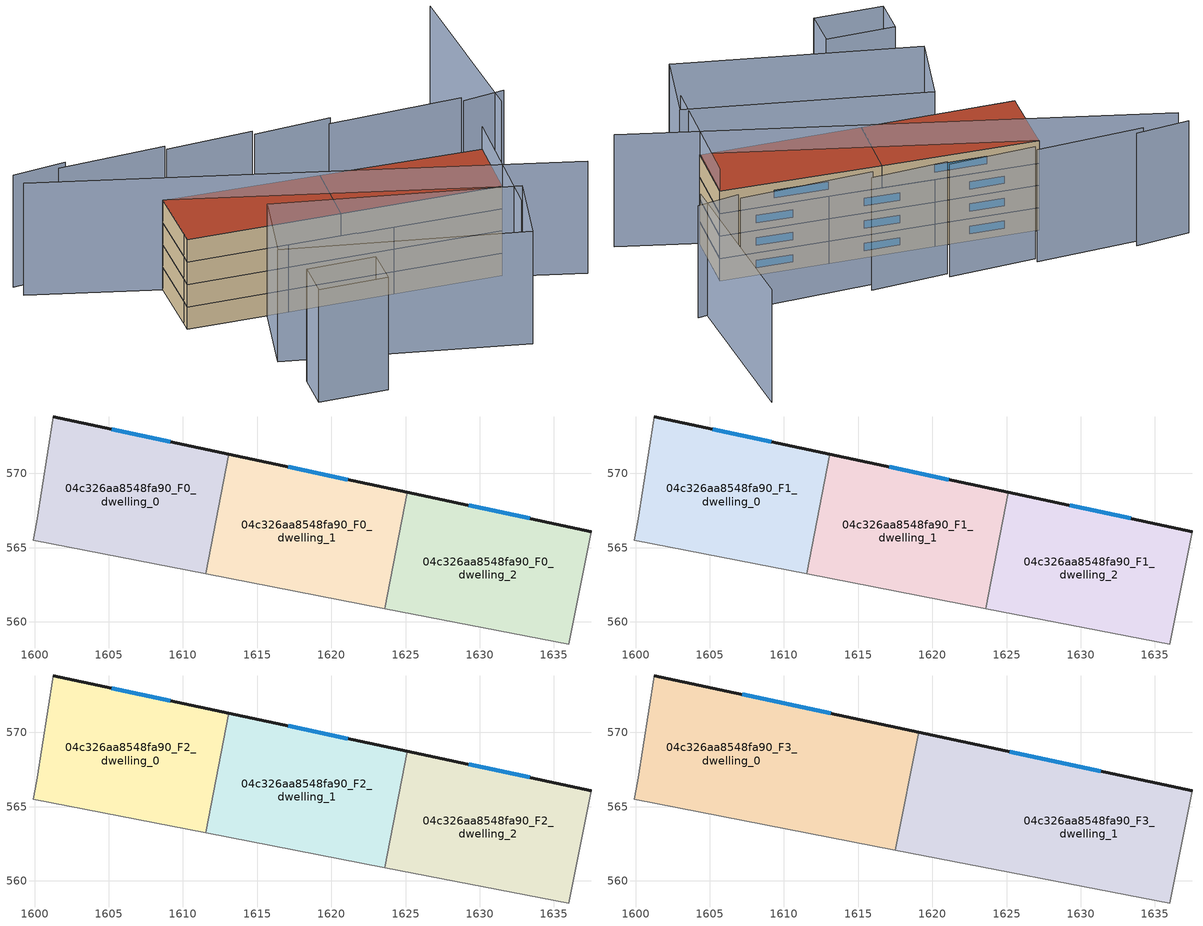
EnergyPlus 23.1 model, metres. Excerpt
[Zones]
04c326aa8548fa90_F0_dwelling_0
 floor ground (EU_floor_Construction): 1613.1,571.31 1611.52,563.24 1599.89,565.5 1600.13,566.75 1601.27,573.84 z0
 wall outside (EU_wall_Construction): 1613.1,571.31 1601.27,573.84 z0:3
 wall adiabatic (EU_wall_Construction): 1601.27,573.84 1600.13,566.75 1599.89,565.5 1611.52,563.24 z0:3
 wall to 04c326aa8548fa90_F0_dwelling_1 (EU_wall_Construction): 1611.52,563.24 1613.1,571.31 z0:3
 window (EU_Window_Construction): 1609.16,572.15 1605.21,572.99 z1:2
04c326aa8548fa90_F0_dwelling_1
 floor ground (EU_floor_Construction): 1625.12,568.74 1623.59,560.89 1611.52,563.24 1613.1,571.31 z0
 wall outside (EU_wall_Construction): 1625.12,568.74 1613.1,571.31 z0:3
 wall to 04c326aa8548fa90_F0_dwelling_2 (EU_wall_Construction): 1623.59,560.89 1625.12,568.74 z0:3
 wall adiabatic (EU_wall_Construction): 1611.52,563.24 1623.59,560.89 z0:3
 window (EU_Window_Construction): 1621.12,569.59 1617.11,570.45 z1:2
04c326aa8548fa90_F0_dwelling_2
 floor ground (EU_floor_Construction): 1637.5,566.09 1636.01,558.48 1623.59,560.89 1625.12,568.74 z0
 wall outside (EU_wall_Construction): 1637.5,566.09 1625.12,568.74 z0:3
 wall adiabatic (EU_wall_Construction): 1623.59,560.89 1636.01,558.48 1637.5,566.09 z0:3
 window (EU_Window_Construction): 1633.37,566.97 1629.25,567.85 z1:2
04c326aa8548fa90_F1_dwelling_0
 floor to 04c326aa8548fa90_F0_dwelling_0 (EU_floor_Construction): 1613.1,571.31 1611.52,563.24 1599.89,565.5 1600.13,566.75 1601.27,573.84 z3
 wall outside (EU_wall_Construction): 1613.1,571.31 1601.27,573.84 z3:6
 wall adiabatic (EU_wall_Construction): 1601.27,573.84 1600.13,566.75 1599.89,565.5 1611.52,563.24 z3:6
 wall to 04c326aa8548fa90_F1_dwelling_1 (EU_wall_Construction): 1611.52,563.24 1613.1,571.31 z3:6
 window (EU_Window_Construction): 1609.16,572.15 1605.21,572.99 z4:5
04c326aa8548fa90_F1_dwelling_1
 floor to 04c326aa8548fa90_F0_dwelling_1 (EU_floor_Construction): 1625.12,568.74 1623.59,560.89 1611.52,563.24 1613.1,571.31 z3
 wall outside (EU_wall_Construction): 1625.12,568.74 1613.1,571.31 z3:6
 wall to 04c326aa8548fa90_F1_dwelling_2 (EU_wall_Construction): 1623.59,560.89 1625.12,568.74 z3:6
 wall adiabatic (EU_wall_Construction): 1611.52,563.24 1623.59,560.89 z3:6
 window (EU_Window_Construction): 1621.12,569.59 1617.11,570.45 z4:5
04c326aa8548fa90_F1_dwelling_2
 floor to 04c326aa8548fa90_F0_dwelling_2 (EU_floor_Construction): 1637.5,566.09 1636.01,558.48 1623.59,560.89 1625.12,568.74 z3
 wall outside (EU_wall_Construction): 1637.5,566.09 1625.12,568.74 z3:6
 wall adiabatic (EU_wall_Construction): 1623.59,560.89 1636.01,558.48 1637.5,566.09 z3:6
 window (EU_Window_Construction): 1633.37,566.97 1629.25,567.85 z4:5
04c326aa8548fa90_F2_dwelling_0
 floor to 04c326aa8548fa90_F1_dwelling_0 (EU_floor_Construction): 1613.1,571.31 1611.52,563.24 1599.89,565.5 1600.13,566.75 1601.27,573.84 z6
 wall outside (EU_wall_Construction): 1613.1,571.31 1601.27,573.84 z6:9
 wall adiabatic (EU_wall_Construction): 1601.27,573.84 1600.13,566.75 1599.89,565.5 1611.52,563.24 z6:9
 wall to 04c326aa8548fa90_F2_dwelling_1 (EU_wall_Construction): 1611.52,563.24 1613.1,571.31 z6:9
 window (EU_Window_Construction): 1609.16,572.15 1605.21,572.99 z7:8
04c326aa8548fa90_F2_dwelling_1
 floor to 04c326aa8548fa90_F1_dwelling_1 (EU_floor_Construction): 1625.12,568.74 1623.59,560.89 1611.52,563.24 1613.1,571.31 z6
 wall outside (EU_wall_Construction): 1625.12,568.74 1613.1,571.31 z6:9
 wall to 04c326aa8548fa90_F2_dwelling_2 (EU_wall_Construction): 1623.59,560.89 1625.12,568.74 z6:9
 wall adiabatic (EU_wall_Construction): 1611.52,563.24 1623.59,560.89 z6:9
 window (EU_Window_Construction): 1621.12,569.59 1617.11,570.45 z7:8
04c326aa8548fa90_F2_dwelling_2
 floor to 04c326aa8548fa90_F1_dwelling_2 (EU_floor_Construction): 1637.5,566.09 1636.01,558.48 1623.59,560.89 1625.12,568.74 z6
 wall outside (EU_wall_Construction): 1637.5,566.09 1625.12,568.74 z6:9
 wall adiabatic (EU_wall_Construction): 1623.59,560.89 1636.01,558.48 1637.5,566.09 z6:9
 window (EU_Window_Construction): 1633.37,566.97 1629.25,567.85 z7:8
04c326aa8548fa90_F3_dwelling_0
 floor to 04c326aa8548fa90_F2_dwelling_0 (EU_floor_Construction): 1613.1,571.31 1611.52,563.24 1599.89,565.5 1600.13,566.75 1601.27,573.84 z9
 floor to 04c326aa8548fa90_F2_dwelling_1 (EU_floor_Construction): 1619.07,570.03 1617.51,562.07 1611.52,563.24 1613.1,571.31 z9
 wall outside (EU_wall_Construction): 1619.07,570.03 1601.27,573.84 z9:12
 wall adiabatic (EU_wall_Construction): 1601.27,573.84 1600.13,566.75 1599.89,565.5 1617.51,562.07 z9:12
 wall to 04c326aa8548fa90_F3_dwelling_1 (EU_wall_Construction): 1617.51,562.07 1619.07,570.03 z9:12
 window (EU_Window_Construction): 1613.14,571.3 1607.2,572.57 z10:11
 roof outside (EU_roof_Construction): 1617.51,562.07 1619.07,570.03 1601.27,573.84 1600.13,566.75 1599.89,565.5 z12
04c326aa8548fa90_F3_dwelling_1
 floor to 04c326aa8548fa90_F2_dwelling_2 (EU_floor_Construction): 1637.5,566.09 1636.01,558.48 1623.59,560.89 1625.12,568.74 z9
 floor to 04c326aa8548fa90_F2_dwelling_1 (EU_floor_Construction): 1625.12,568.74 1623.59,560.89 1617.51,562.07 1619.07,570.03 z9
 wall outside (EU_wall_Construction): 1637.5,566.09 1619.07,570.03 z9:12
 wall adiabatic (EU_wall_Construction): 1617.51,562.07 1636.01,558.48 1637.5,566.09 z9:12
 window (EU_Window_Construction): 1631.36,567.4 1625.21,568.72 z10:11
 roof outside (EU_roof_Construction): 1636.01,558.48 1637.5,566.09 1619.07,570.03 1617.51,562.07 z12
shading: 1587.08,580.17 1644.68,554.45 / 1634.4,551.01 1637.5,566.09 / 1641.83,569.61 1643.92,590.36 / 1643.11,571.49 1638.19,571.68 / 1638.22,572.39 1622.77,574.65 / 1614.5,577.37 1604.38,578.7 / 1604.47,579.36 1591.92,581.02 / 1593.13,581.68 1586.77,582.14 / 1623.41,575.68 1614.43,576.74 / 1613.93,544.23 1605.93,545.66 / 1605.93,545.66 1606.71,550 / 1606.71,550 1614.71,548.57 / 1614.71,548.57 1613.93,544.23 / 1632.56,544.82 1605.73,554.94 / 1605.73,554.94 1608.99,563.61 / 1608.99,563.61 1635.83,553.48 / 1635.83,553.48 1632.56,544.82 z0:15
[Building]
EU S2 Campaign: North Axis=0; Terrain=City; Solar Distribution=FullExterior
[Site:Location]
Bologna: Latitude=44.5; Longitude=11.25; Time Zone=1; Elevation=37
[SizingPeriod:WeatherFileDays]
AnnualSizingPeriod: Begin Month=1; Begin Day of Month=1; End Month=12; End Day of Month=31; Day of Week for Start Day=Monday; Use Weather File Daylight Saving Period=No; Use Weather File Rain and Snow Indicators=No
[MATERIAL]
EU_InternalMass_Material: Roughness=MediumRough; Thickness=0.1; Conductivity=1; Density=1800; Specific Heat=900; Thermal Absorptance=0.9; Solar Absorptance=0.7; Visible Absorptance=0.7
[MATERIAL:NOMASS] Roughness=MediumRough; Thermal Absorptance=0.9; Solar Absorptance=0.7; Visible Absorptance=0.7
Name | Thermal Resistance
EU_wall_NoMass | 0.937881
EU_roof_NoMass | 0.548572
EU_floor_NoMass | 0.71348
[WINDOWMATERIAL:SIMPLEGLAZINGSYSTEM]
EU_Window_SimpleGlazing: UFactor=4.25633; Solar Heat Gain Coefficient=0.85; Visible Transmittance=0.85
[CONSTRUCTION]
EU_wall_Construction: EU_wall_NoMass
EU_roof_Construction: EU_roof_NoMass
EU_floor_Construction: EU_floor_NoMass
EU_Window_Construction: EU_Window_SimpleGlazing
EU_InternalMass_Construction: EU_InternalMass_Material
[ZONE] Type=1; Multiplier=1; Ceiling Height=autocalculate; Floor Area=autocalculate; Part of Total Floor Area=Yes
Name | Volume
04c326aa8548fa90_F0_dwelling_0; 04c326aa8548fa90_F1_dwelling_0; 04c326aa8548fa90_F2_dwelling_0 | 298.931
04c326aa8548fa90_F3_dwelling_0; 04c326aa8548fa90_F3_dwelling_1 | 448.401
04c326aa8548fa90_F0_dwelling_1; 04c326aa8548fa90_F1_dwelling_1; 04c326aa8548fa90_F2_dwelling_1 | 298.923
04c326aa8548fa90_F0_dwelling_2; 04c326aa8548fa90_F1_dwelling_2; 04c326aa8548fa90_F2_dwelling_2 | 298.924
[INTERNALMASS] Construction=EU_InternalMass_Construction
Name | Zone or ZoneList | Surface Area
04c326aa8548fa90_F0_dwelling_0_EU_InternalMass | 04c326aa8548fa90_F0_dwelling_0 | 99.6437
04c326aa8548fa90_F0_dwelling_1_EU_InternalMass | 04c326aa8548fa90_F0_dwelling_1 | 99.6412
04c326aa8548fa90_F0_dwelling_2_EU_InternalMass | 04c326aa8548fa90_F0_dwelling_2 | 99.6414
04c326aa8548fa90_F1_dwelling_0_EU_InternalMass | 04c326aa8548fa90_F1_dwelling_0 | 99.6437
04c326aa8548fa90_F1_dwelling_1_EU_InternalMass | 04c326aa8548fa90_F1_dwelling_1 | 99.6412
04c326aa8548fa90_F1_dwelling_2_EU_InternalMass | 04c326aa8548fa90_F1_dwelling_2 | 99.6414
04c326aa8548fa90_F2_dwelling_0_EU_InternalMass | 04c326aa8548fa90_F2_dwelling_0 | 99.6437
04c326aa8548fa90_F2_dwelling_1_EU_InternalMass | 04c326aa8548fa90_F2_dwelling_1 | 99.6412
04c326aa8548fa90_F2_dwelling_2_EU_InternalMass | 04c326aa8548fa90_F2_dwelling_2 | 99.6414
04c326aa8548fa90_F3_dwelling_0_EU_InternalMass | 04c326aa8548fa90_F3_dwelling_0 | 149.467
04c326aa8548fa90_F3_dwelling_1_EU_InternalMass | 04c326aa8548fa90_F3_dwelling_1 | 149.467
[OTHEREQUIPMENT] Fuel Type=Electricity; Design Level Calculation Method=Watts/Area; Power per Zone Floor Area=1; Fraction Latent=0; Fraction Radiant=0; Fraction Lost=0; Carbon Dioxide Generation Rate=0; EndUse Subcategory=EU_Step8_InternalGains
Name | Zone or ZoneList or Space or SpaceList | Schedule
EU_Step8_InternalGain_04c326aa8548fa90_F0_dwelling_0_f000 | 04c326aa8548fa90_F0_dwelling_0 | EU_Step8_GainSchedule_04c326aa8548fa90_F0_dwelling_0_f000
EU_Step8_InternalGain_04c326aa8548fa90_F0_dwelling_1_f000 | 04c326aa8548fa90_F0_dwelling_1 | EU_Step8_GainSchedule_04c326aa8548fa90_F0_dwelling_1_f000
EU_Step8_InternalGain_04c326aa8548fa90_F0_dwelling_2_f000 | 04c326aa8548fa90_F0_dwelling_2 | EU_Step8_GainSchedule_04c326aa8548fa90_F0_dwelling_2_f000
EU_Step8_InternalGain_04c326aa8548fa90_F1_dwelling_0_f000 | 04c326aa8548fa90_F1_dwelling_0 | EU_Step8_GainSchedule_04c326aa8548fa90_F1_dwelling_0_f000
EU_Step8_InternalGain_04c326aa8548fa90_F1_dwelling_1_f000 | 04c326aa8548fa90_F1_dwelling_1 | EU_Step8_GainSchedule_04c326aa8548fa90_F1_dwelling_1_f000
EU_Step8_InternalGain_04c326aa8548fa90_F1_dwelling_2_f000 | 04c326aa8548fa90_F1_dwelling_2 | EU_Step8_GainSchedule_04c326aa8548fa90_F1_dwelling_2_f000
EU_Step8_InternalGain_04c326aa8548fa90_F2_dwelling_0_f000 | 04c326aa8548fa90_F2_dwelling_0 | EU_Step8_GainSchedule_04c326aa8548fa90_F2_dwelling_0_f000
EU_Step8_InternalGain_04c326aa8548fa90_F2_dwelling_1_f000 | 04c326aa8548fa90_F2_dwelling_1 | EU_Step8_GainSchedule_04c326aa8548fa90_F2_dwelling_1_f000
EU_Step8_InternalGain_04c326aa8548fa90_F2_dwelling_2_f000 | 04c326aa8548fa90_F2_dwelling_2 | EU_Step8_GainSchedule_04c326aa8548fa90_F2_dwelling_2_f000
EU_Step8_InternalGain_04c326aa8548fa90_F3_dwelling_0_f000 | 04c326aa8548fa90_F3_dwelling_0 | EU_Step8_GainSchedule_04c326aa8548fa90_F3_dwelling_0_f000
EU_Step8_InternalGain_04c326aa8548fa90_F3_dwelling_1_f000 | 04c326aa8548fa90_F3_dwelling_1 | EU_Step8_GainSchedule_04c326aa8548fa90_F3_dwelling_1_f000
[ZONEVENTILATION:DESIGNFLOWRATE] Schedule=EU_AlwaysOn; Design Flow Rate Calculation Method=AirChanges/Hour; Air Changes per Hour=0.687892; Ventilation Type=Natural; Fan Pressure Rise=0; Fan Total Efficiency=1; Constant Term Coefficient=1; Temperature Term Coefficient=0; Velocity Term Coefficient=0; Velocity Squared Term Coefficient=0; Minimum Indoor Temperature=-100; Maximum Indoor Temperature=100; Delta Temperature=-100; Minimum Outdoor Temperature=-100; Maximum Outdoor Temperature=100; Maximum Wind Speed=40
Name | Zone or ZoneList or Space or SpaceList
EU_ConstantAir_04c326aa8548fa90_F0_dwelling_0 | 04c326aa8548fa90_F0_dwelling_0
EU_ConstantAir_04c326aa8548fa90_F0_dwelling_1 | 04c326aa8548fa90_F0_dwelling_1
EU_ConstantAir_04c326aa8548fa90_F0_dwelling_2 | 04c326aa8548fa90_F0_dwelling_2
EU_ConstantAir_04c326aa8548fa90_F1_dwelling_0 | 04c326aa8548fa90_F1_dwelling_0
EU_ConstantAir_04c326aa8548fa90_F1_dwelling_1 | 04c326aa8548fa90_F1_dwelling_1
EU_ConstantAir_04c326aa8548fa90_F1_dwelling_2 | 04c326aa8548fa90_F1_dwelling_2
EU_ConstantAir_04c326aa8548fa90_F2_dwelling_0 | 04c326aa8548fa90_F2_dwelling_0
EU_ConstantAir_04c326aa8548fa90_F2_dwelling_1 | 04c326aa8548fa90_F2_dwelling_1
EU_ConstantAir_04c326aa8548fa90_F2_dwelling_2 | 04c326aa8548fa90_F2_dwelling_2
EU_ConstantAir_04c326aa8548fa90_F3_dwelling_0 | 04c326aa8548fa90_F3_dwelling_0
EU_ConstantAir_04c326aa8548fa90_F3_dwelling_1 | 04c326aa8548fa90_F3_dwelling_1
[HVACTEMPLATE:THERMOSTAT] Constant Heating Setpoint=20; Constant Cooling Setpoint=50
EU_HeatOnly_04c326aa8548fa90_F0_dwelling_0; EU_HeatOnly_04c326aa8548fa90_F0_dwelling_1; EU_HeatOnly_04c326aa8548fa90_F0_dwelling_2; EU_HeatOnly_04c326aa8548fa90_F1_dwelling_0; EU_HeatOnly_04c326aa8548fa90_F1_dwelling_1; EU_HeatOnly_04c326aa8548fa90_F1_dwelling_2; EU_HeatOnly_04c326aa8548fa90_F2_dwelling_0; EU_HeatOnly_04c326aa8548fa90_F2_dwelling_1; EU_HeatOnly_04c326aa8548fa90_F2_dwelling_2; EU_HeatOnly_04c326aa8548fa90_F3_dwelling_0; EU_HeatOnly_04c326aa8548fa90_F3_dwelling_1
[HVACTEMPLATE:ZONE:IDEALLOADSAIRSYSTEM] System Availability Schedule=EU_AlwaysOn; Maximum Heating Supply Air Temperature=50; Minimum Cooling Supply Air Temperature=13; Maximum Heating Supply Air Humidity Ratio=0.0156; Minimum Cooling Supply Air Humidity Ratio=0.0077; Heating Limit=NoLimit; Cooling Limit=NoLimit; Heating Availability Schedule=EU_AlwaysOn; Cooling Availability Schedule=EU_CoolingOff; Dehumidification Control Type=ConstantSensibleHeatRatio; Cooling Sensible Heat Ratio=0.7; Dehumidification Setpoint=60; Humidification Control Type=None; Humidification Setpoint=30; Outdoor Air Method=None; Outdoor Air Flow Rate per Person=0.00944; Outdoor Air Flow Rate per Zone Floor Area=0; Outdoor Air Flow Rate per Zone=0; Demand Controlled Ventilation Type=None; Outdoor Air Economizer Type=NoEconomizer; Heat Recovery Type=None; Sensible Heat Recovery Effectiveness=0.7; Latent Heat Recovery Effectiveness=0.65
Name | Template Thermostat
04c326aa8548fa90_F0_dwelling_0 | EU_HeatOnly_04c326aa8548fa90_F0_dwelling_0
04c326aa8548fa90_F0_dwelling_1 | EU_HeatOnly_04c326aa8548fa90_F0_dwelling_1
04c326aa8548fa90_F0_dwelling_2 | EU_HeatOnly_04c326aa8548fa90_F0_dwelling_2
04c326aa8548fa90_F1_dwelling_0 | EU_HeatOnly_04c326aa8548fa90_F1_dwelling_0
04c326aa8548fa90_F1_dwelling_1 | EU_HeatOnly_04c326aa8548fa90_F1_dwelling_1
04c326aa8548fa90_F1_dwelling_2 | EU_HeatOnly_04c326aa8548fa90_F1_dwelling_2
04c326aa8548fa90_F2_dwelling_0 | EU_HeatOnly_04c326aa8548fa90_F2_dwelling_0
04c326aa8548fa90_F2_dwelling_1 | EU_HeatOnly_04c326aa8548fa90_F2_dwelling_1
04c326aa8548fa90_F2_dwelling_2 | EU_HeatOnly_04c326aa8548fa90_F2_dwelling_2
04c326aa8548fa90_F3_dwelling_0 | EU_HeatOnly_04c326aa8548fa90_F3_dwelling_0
04c326aa8548fa90_F3_dwelling_1 | EU_HeatOnly_04c326aa8548fa90_F3_dwelling_1
[SIZING:ZONE] Zone Cooling Design Supply Air Temperature Input Method=SupplyAirTemperature; Zone Cooling Design Supply Air Temperature=13; Zone Heating Design Supply Air Temperature Input Method=SupplyAirTemperature; Zone Heating Design Supply Air Temperature=50; Zone Cooling Design Supply Air Humidity Ratio=0.008; Zone Heating Design Supply Air Humidity Ratio=0.008; Cooling Design Air Flow Method=DesignDay; Cooling Design Air Flow Rate=0; Cooling Minimum Air Flow per Zone Floor Area=0.000762; Cooling Minimum Air Flow=0; Cooling Minimum Air Flow Fraction=0.2; Heating Design Air Flow Method=DesignDay; Heating Design Air Flow Rate=0; Heating Maximum Air Flow per Zone Floor Area=0.002032; Heating Maximum Air Flow=0.141576; Heating Maximum Air Flow Fraction=0.3; Account for Dedicated Outdoor Air System=No; Dedicated Outdoor Air System Control Strategy=NeutralSupplyAir; Dedicated Outdoor Air Low Setpoint Temperature for Design=autosize; Dedicated Outdoor Air High Setpoint Temperature for Design=autosize; Zone Load Sizing Method=Sensible Load Only No Latent Load; Zone Latent Cooling Design Supply Air Humidity Ratio Input Method=HumidityRatioDifference; Zone Cooling Design Supply Air Humidity Ratio Difference=0.005; Zone Latent Heating Design Supply Air Humidity Ratio Input Method=HumidityRatioDifference; Zone Humidification Design Supply Air Humidity Ratio Difference=0.005
04c326aa8548fa90_F0_dwelling_0; 04c326aa8548fa90_F0_dwelling_1; 04c326aa8548fa90_F0_dwelling_2; 04c326aa8548fa90_F1_dwelling_0; 04c326aa8548fa90_F1_dwelling_1; 04c326aa8548fa90_F1_dwelling_2; 04c326aa8548fa90_F2_dwelling_0; 04c326aa8548fa90_F2_dwelling_1; 04c326aa8548fa90_F2_dwelling_2; 04c326aa8548fa90_F3_dwelling_0; 04c326aa8548fa90_F3_dwelling_1
[SCHEDULE:CONSTANT]
Name | Hourly Value
EU_AlwaysOn | 1
EU_CoolingOff | 0
[SCHEDULE:FILE] Column Number=1; Rows to Skip at Top=0; Number of Hours of Data=8760; Column Separator=Comma; Interpolate to Timestep=No; Minutes per Item=60; Adjust Schedule for Daylight Savings=Yes
Name | File
EU_Step8_GainSchedule_04c326aa8548fa90_F0_dwelling_0_f000 | ../../schedules/04c326aa8548fa90/04c326aa8548fa90_F0_dwelling_0_f000_gain.csv
EU_Step8_GainSchedule_04c326aa8548fa90_F0_dwelling_1_f000 | ../../schedules/04c326aa8548fa90/04c326aa8548fa90_F0_dwelling_1_f000_gain.csv
EU_Step8_GainSchedule_04c326aa8548fa90_F0_dwelling_2_f000 | ../../schedules/04c326aa8548fa90/04c326aa8548fa90_F0_dwelling_2_f000_gain.csv
EU_Step8_GainSchedule_04c326aa8548fa90_F1_dwelling_0_f000 | ../../schedules/04c326aa8548fa90/04c326aa8548fa90_F1_dwelling_0_f000_gain.csv
EU_Step8_GainSchedule_04c326aa8548fa90_F1_dwelling_1_f000 | ../../schedules/04c326aa8548fa90/04c326aa8548fa90_F1_dwelling_1_f000_gain.csv
EU_Step8_GainSchedule_04c326aa8548fa90_F1_dwelling_2_f000 | ../../schedules/04c326aa8548fa90/04c326aa8548fa90_F1_dwelling_2_f000_gain.csv
EU_Step8_GainSchedule_04c326aa8548fa90_F2_dwelling_0_f000 | ../../schedules/04c326aa8548fa90/04c326aa8548fa90_F2_dwelling_0_f000_gain.csv
EU_Step8_GainSchedule_04c326aa8548fa90_F2_dwelling_1_f000 | ../../schedules/04c326aa8548fa90/04c326aa8548fa90_F2_dwelling_1_f000_gain.csv
EU_Step8_GainSchedule_04c326aa8548fa90_F2_dwelling_2_f000 | ../../schedules/04c326aa8548fa90/04c326aa8548fa90_F2_dwelling_2_f000_gain.csv
EU_Step8_GainSchedule_04c326aa8548fa90_F3_dwelling_0_f000 | ../../schedules/04c326aa8548fa90/04c326aa8548fa90_F3_dwelling_0_f000_gain.csv
EU_Step8_GainSchedule_04c326aa8548fa90_F3_dwelling_1_f000 | ../../schedules/04c326aa8548fa90/04c326aa8548fa90_F3_dwelling_1_f000_gain.csv
